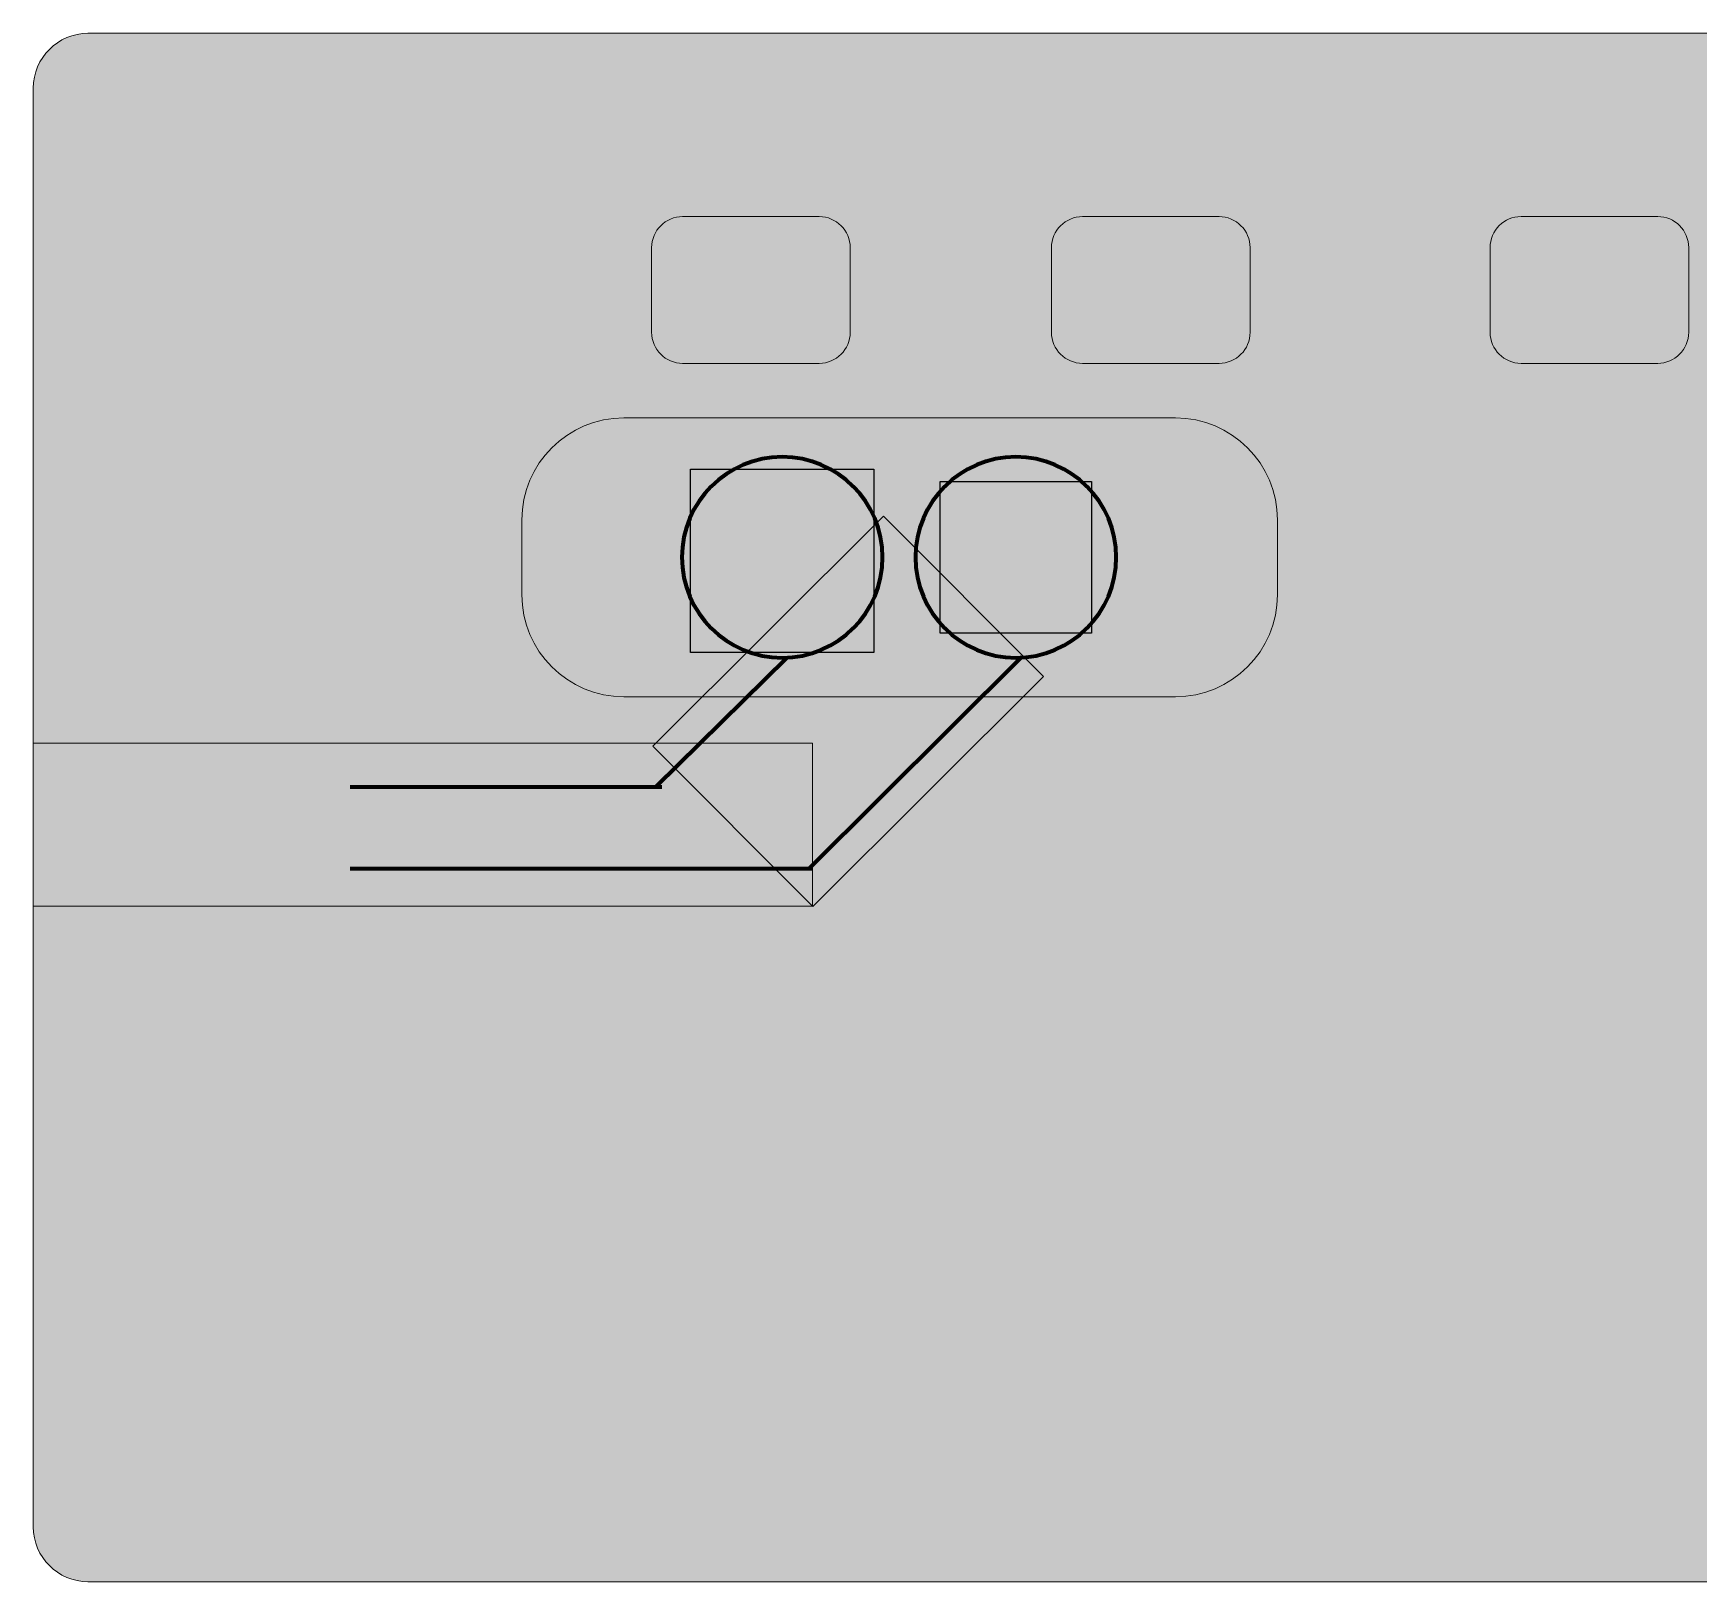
# Model space of a CAD drawing. Header units: inches. Extents: x 0 to 1190, y -340 to 0.
# Drawn here: x 0 to 365.4, y -339.7 to 0 of the extents above; entities that cross this region are included whole.
import ezdxf

# ---------------------------------------------------------------- set-up
doc = ezdxf.new("R2010")
doc.units = ezdxf.units.IN
doc.header["$MEASUREMENT"] = 0
doc.layers.add('Layer 2', color=7, linetype='Continuous')
picture_1 = doc.add_image_def('image1.png', size_in_pixel=(1300, 1300))
picture_2 = doc.add_image_def('image2.png', size_in_pixel=(225, 225))

msp = doc.modelspace()

# ---------------------------------------------------------------- hatches: boundary and pattern name
at = {"layer": 'Layer 2', "true_color": 0x231f20}
h = msp.add_hatch(color=250, dxfattribs=at)
h.dxf.hatch_style = 2
edge = h.paths.add_edge_path()
edge.add_spline(control_points=[(1177.98, -339.72), (1177.98, -339.72), (12, -339.72), (12, -339.72), (5.4, -339.72), (0, -334.32), (0, -327.72), (0, -327.72), (0, -12), (0, -12), (0, -5.4), (5.4, 0), (12, 0), (12, 0), (1177.98, 0), (1177.98, 0), (1184.58, 0), (1189.98, -5.4), (1189.98, -12), (1189.98, -12), (1189.98, -327.72), (1189.98, -327.72), (1189.98, -334.32), (1184.58, -339.72), (1177.98, -339.72)], knot_values=[0, 0, 0, 0, 1, 1, 1, 2, 2, 2, 3, 3, 3, 4, 4, 4, 5, 5, 5, 6, 6, 6, 7, 7, 7, 8, 8, 8, 8], degree=3, periodic=1)

# ---------------------------------------------------------------- linework, layer by layer
at = {"layer": 'Layer 2', "lineweight": 0}
for points in [[(171.06, -191.59), (221.64, -141.12), (186.54, -105.94), (135.96, -156.42), (171.06, -191.59)], [(171, -191.5), (0, -191.5), (0, -155.75), (171, -155.75), (171, -191.5)]]:
    msp.add_lwpolyline(points, dxfattribs=at)
at = {"layer": 'Layer 2', "color": 250, "lineweight": 106, "true_color": 0x231f20}
for points in [[(165.33, -137), (136.67, -165.24)], [(216.93, -136.77), (170.19, -183.31)], [(137.92, -165.4), (69.55, -165.4)], [(171, -183.31), (69.55, -183.31)]]:
    msp.add_lwpolyline(points, dxfattribs=at)
at = {"layer": 'Layer 2', "lineweight": 0}
for points in [[(1177.98, -339.72), (1177.98, -339.72), (12, -339.72), (12, -339.72), (5.4, -339.72), (0, -334.32), (0, -327.72), (0, -327.72), (0, -12), (0, -12), (0, -5.4), (5.4, 0), (12, 0), (12, 0), (1177.98, 0), (1177.98, 0), (1184.58, 0), (1189.98, -5.4), (1189.98, -12), (1189.98, -12), (1189.98, -327.72), (1189.98, -327.72), (1189.98, -334.32), (1184.58, -339.72), (1177.98, -339.72)], [(142.48, -72.41), (142.48, -72.41), (172.44, -72.41), (172.44, -72.41), (176.18, -72.41), (179.25, -69.35), (179.25, -65.6), (179.25, -65.6), (179.25, -47.01), (179.25, -47.01), (179.25, -43.27), (176.18, -40.21), (172.44, -40.21), (172.44, -40.21), (142.48, -40.21), (142.48, -40.21), (138.73, -40.21), (135.67, -43.27), (135.67, -47.01), (135.67, -47.01), (135.67, -65.6), (135.67, -65.6), (135.67, -69.35), (138.73, -72.41), (142.48, -72.41)], [(230.22, -72.41), (230.22, -72.41), (260.18, -72.41), (260.18, -72.41), (263.93, -72.41), (266.99, -69.35), (266.99, -65.6), (266.99, -65.6), (266.99, -47.01), (266.99, -47.01), (266.99, -43.27), (263.93, -40.21), (260.18, -40.21), (260.18, -40.21), (230.22, -40.21), (230.22, -40.21), (226.48, -40.21), (223.41, -43.27), (223.41, -47.01), (223.41, -47.01), (223.41, -65.6), (223.41, -65.6), (223.41, -69.35), (226.48, -72.41), (230.22, -72.41)], [(326.46, -72.41), (326.46, -72.41), (356.42, -72.41), (356.42, -72.41), (360.16, -72.41), (363.23, -69.34), (363.23, -65.6), (363.23, -65.6), (363.23, -47.01), (363.23, -47.01), (363.23, -43.27), (360.16, -40.2), (356.42, -40.2), (356.42, -40.2), (326.46, -40.2), (326.46, -40.2), (322.71, -40.2), (319.65, -43.27), (319.65, -47.01), (319.65, -47.01), (319.65, -65.6), (319.65, -65.6), (319.65, -69.34), (322.71, -72.41), (326.46, -72.41)], [(250.61, -145.57), (250.61, -145.57), (129.58, -145.57), (129.58, -145.57), (117.27, -145.57), (107.19, -135.5), (107.19, -123.19), (107.19, -123.19), (107.19, -106.75), (107.19, -106.75), (107.19, -94.44), (117.27, -84.37), (129.58, -84.37), (129.58, -84.37), (250.61, -84.37), (250.61, -84.37), (262.92, -84.37), (273, -94.44), (273, -106.75), (273, -106.75), (273, -123.19), (273, -123.19), (273, -135.5), (262.92, -145.57), (250.61, -145.57)]]:
    msp.add_open_spline(points, degree=3, knots=[0, 0, 0, 0, 1, 1, 1, 2, 2, 2, 3, 3, 3, 4, 4, 4, 5, 5, 5, 6, 6, 6, 7, 7, 7, 8, 8, 8, 8], dxfattribs=at)
at = {"layer": 'Layer 2', "color": 250, "lineweight": 106, "true_color": 0x231f20}
for points in [[(186.36, -114.97), (186.36, -127.14), (176.5, -137), (164.33, -137), (152.17, -137), (142.31, -127.14), (142.31, -114.97), (142.31, -102.81), (152.17, -92.94), (164.33, -92.94), (176.5, -92.94), (186.36, -102.81), (186.36, -114.97)], [(237.62, -114.97), (237.62, -127.14), (227.76, -137), (215.59, -137), (203.42, -137), (193.56, -127.14), (193.56, -114.97), (193.56, -102.81), (203.42, -92.94), (215.59, -92.94), (227.76, -92.94), (237.62, -102.81), (237.62, -114.97)]]:
    msp.add_open_spline(points, degree=3, knots=[0, 0, 0, 0, 1, 1, 1, 2, 2, 2, 3, 3, 3, 4, 4, 4, 4], dxfattribs=at)

# ---------------------------------------------------------------- pictures from other files: only their frames are drawn
at = {"layer": 'Layer 2'}
image = msp.add_image(picture_1, insert=(144.22, -135.84), size_in_units=(40.23, 40.23), dxfattribs=at)
image = msp.add_image(picture_2, insert=(198.95, -131.61), size_in_units=(33.27, 33.27), dxfattribs=at)

doc.saveas('drawing.dxf')
